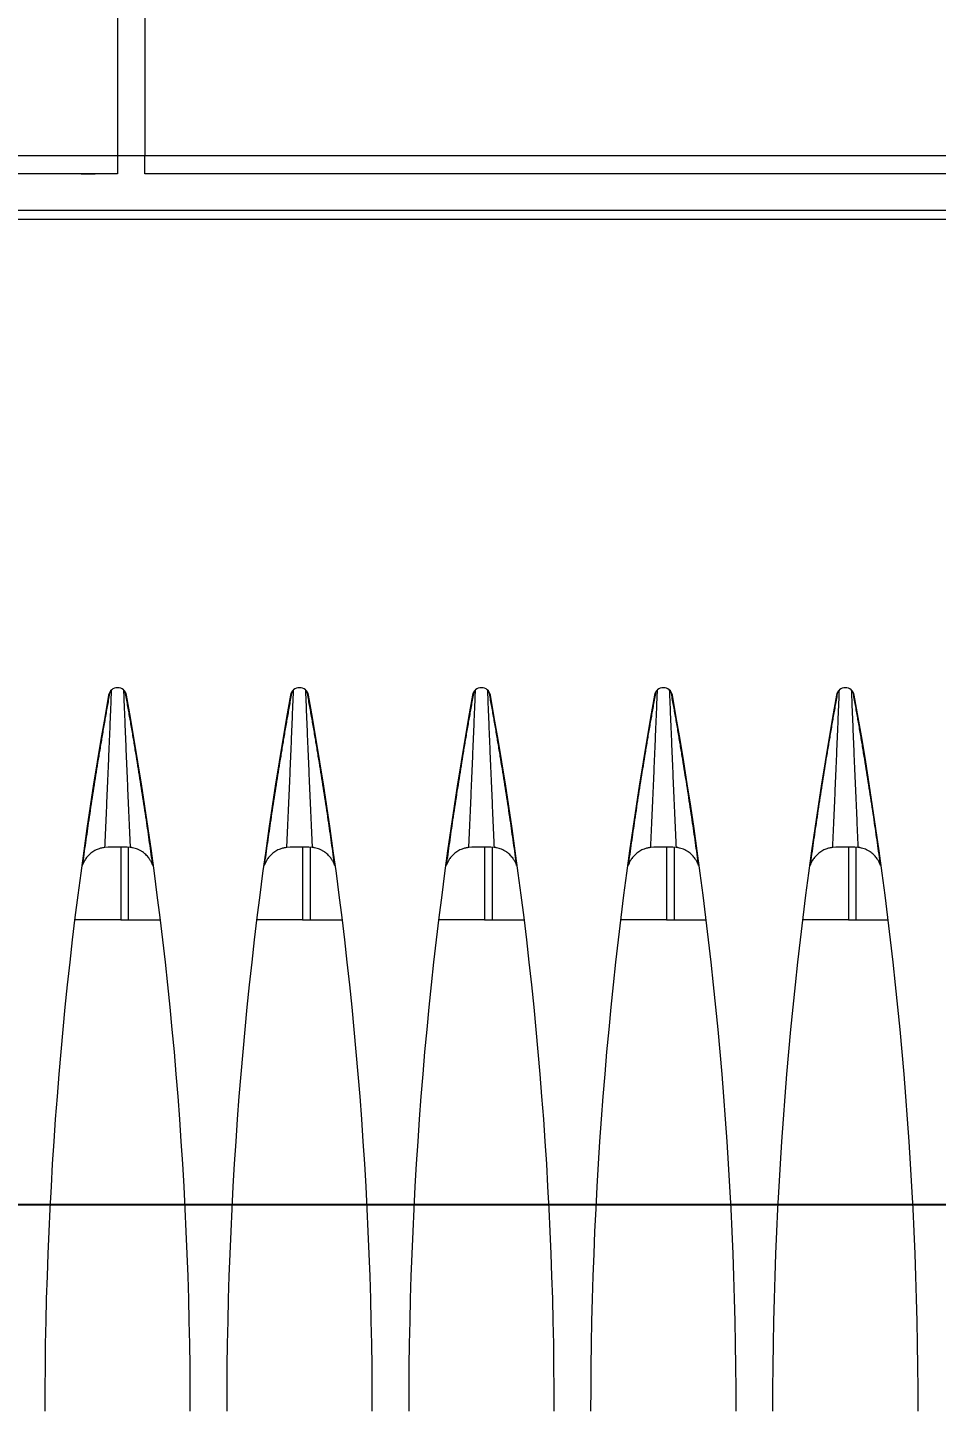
# Model space of a CAD drawing. Header units: metres. Extents: x -101133.8 to -101066.7, y -24899.3 to -24824.7.
# Drawn here: x -101102.5342 to -101102.4843, y -24845.373 to -24845.297 of the extents above; entities that cross this region are included whole.
import ezdxf

# ---------------------------------------------------------------- set-up
doc = ezdxf.new("R2010")
doc.units = ezdxf.units.M
doc.header["$LTSCALE"] = 0.2
doc.header["$PDSIZE"] = -5
doc.layers.add('CMT-COTATION DIVERS', color=1, linetype='Continuous')
doc.layers.add('CMT-CVC-MATERIEL', color=30, linetype='Continuous')
doc.styles.get("Standard").update_dxf_attribs({"font": 'arial.ttf'})
doc.dimstyles.get("Standard").update_dxf_attribs({"dimtxt": 0.18, "dimasz": 0.18, "dimexe": 0.18, "dimexo": 0.0625, "dimgap": 0.09, "dimtad": 0, "dimtih": 1, "dimtoh": 1, "dimdec": 4, "dimzin": 0, "dimdsep": 46, "dimtxsty": 'Standard', "dimcen": 0.09, "dimadec": 0, "dimazin": 0, "dimtfac": 1, "dimtdec": 4, "dimtofl": 0, "dimtmove": 0, "dimatfit": 3, "dimfxl": 1, "dimtolj": 1, "dimtzin": 0, "dimarcsym": 0})

# ---------------------------------------------------------------- blocks, each defined once
blk = doc.blocks.new('Cassette 600x600')
at = {"linetype": 'Continuous', "lineweight": 13}
for p, q in [((-20078.23, 72.805), (-20078.23, 443.205)), ((-20077.73, 443.205), (-20077.73, 72.805)), ((-20074.73, 413.005), (-20074.73, 443.205)), ((-20075.73, 413.005), (-20075.73, 422.206)), ((-20116.73, 412.832), (-20116.73, 415.361)), ((-20075.73, 415.005), (-20075.73, 414.226)), ((-20112.73, 413.527), (-20112.74, 413.7)), ((-20105.73, 413.702), (-20105.73, 413.736)), ((-20074.73, 413.005), (-20075.73, 413.005)), ((-19979.897, 413.005), (-20074.73, 413.005)), ((-20074.73, 411.505), (-20074.73, 413.005)), ((-20112.73, 412.832), (-20116.73, 412.832)), ((-20116.73, 412.832), (-20116.73, 412.421)), ((-20116.73, 412.421), (-20116.73, 410.649)), ((-20112.733, 412.421), (-20116.73, 412.421)), ((-20112.74, 412.31), (-20112.73, 412.483)), ((-20105.73, 412.274), (-20105.73, 412.308)), ((-20075.73, 411.505), (-20074.73, 411.505)), ((-20075.73, 104.505), (-20075.73, 411.505)), ((-20074.73, 104.505), (-20074.73, 411.505)), ((-19979.897, 411.505), (-20074.73, 411.505)), ((-20112.23, 411.246), (-20112.23, 411.28)), ((-20116.73, 402.832), (-20116.73, 405.361)), ((-20112.23, 404.73), (-20112.23, 404.764)), ((-20112.73, 403.527), (-20112.74, 403.7)), ((-20105.73, 403.702), (-20105.73, 403.736)), ((-20112.73, 402.832), (-20116.73, 402.832)), ((-20116.73, 402.832), (-20116.73, 402.421)), ((-20116.73, 402.421), (-20116.73, 400.649)), ((-20112.733, 402.421), (-20116.73, 402.421)), ((-20112.74, 402.31), (-20112.73, 402.483)), ((-20105.73, 402.274), (-20105.73, 402.308)), ((-20112.23, 401.246), (-20112.23, 401.28)), ((-20116.73, 392.832), (-20116.73, 395.361)), ((-20112.23, 394.73), (-20112.23, 394.764)), ((-20112.73, 393.527), (-20112.74, 393.7)), ((-20105.73, 393.702), (-20105.73, 393.736)), ((-20112.73, 392.832), (-20116.73, 392.832)), ((-20116.73, 392.832), (-20116.73, 392.421)), ((-20116.73, 392.421), (-20116.73, 390.649)), ((-20112.733, 392.421), (-20116.73, 392.421)), ((-20112.74, 392.31), (-20112.73, 392.483)), ((-20105.73, 392.274), (-20105.73, 392.308)), ((-20112.23, 391.246), (-20112.23, 391.28)), ((-20116.73, 382.832), (-20116.73, 385.361)), ((-20112.23, 384.73), (-20112.23, 384.764)), ((-20112.73, 383.527), (-20112.74, 383.7)), ((-20105.73, 383.702), (-20105.73, 383.736)), ((-20112.73, 382.832), (-20116.73, 382.832)), ((-20116.73, 382.832), (-20116.73, 382.421)), ((-20112.74, 382.31), (-20112.73, 382.483)), ((-20116.73, 382.421), (-20116.73, 380.649)), ((-20112.733, 382.421), (-20116.73, 382.421)), ((-20105.73, 382.274), (-20105.73, 382.308)), ((-20112.23, 381.246), (-20112.23, 381.28)), ((-20116.73, 372.832), (-20116.73, 375.361)), ((-20112.23, 374.73), (-20112.23, 374.764)), ((-20112.73, 373.527), (-20112.74, 373.7)), ((-20105.73, 373.702), (-20105.73, 373.736)), ((-20112.73, 372.832), (-20116.73, 372.832)), ((-20116.73, 372.832), (-20116.73, 372.421)), ((-20116.73, 372.421), (-20116.73, 370.649)), ((-20112.733, 372.421), (-20116.73, 372.421)), ((-20112.74, 372.31), (-20112.73, 372.483)), ((-20105.73, 372.274), (-20105.73, 372.308)), ((-20112.23, 371.246), (-20112.23, 371.28))]:
    blk.add_line(p, q, dxfattribs=at)
for centre, radius, start, end in [((-20143.73, 194.505), 222.5, 79.81251, 90), ((-20104.465, 413.005), 0.5, 280.18749, 79.81251), ((-20143.73, 631.505), 222.5, 270, 280.18749), ((-20143.73, 184.505), 222.5, 79.81251, 90), ((-20104.465, 403.005), 0.5, 280.18749, 79.81251), ((-20143.73, 621.505), 222.5, 270, 280.18749), ((-20143.73, 174.505), 222.5, 79.81251, 90), ((-20104.465, 393.005), 0.5, 280.18749, 79.81251), ((-20143.73, 611.505), 222.5, 270, 280.18749), ((-20143.73, 164.505), 222.5, 79.81251, 90), ((-20104.465, 383.005), 0.5, 280.18749, 79.81251), ((-20143.73, 601.505), 222.5, 270, 280.18749), ((-20143.73, 154.505), 222.5, 79.81251, 90), ((-20104.465, 373.005), 0.5, 280.18749, 79.81251), ((-20143.73, 591.505), 222.5, 270, 280.18749)]:
    blk.add_arc(centre, radius, start, end, dxfattribs=at)
for points, knots in [([(-20104.205, 413.432), (-20104.323, 413.453), (-20104.442, 413.475), (-20104.56, 413.496), (-20104.678, 413.517), (-20104.795, 413.538), (-20104.916, 413.559), (-20105.036, 413.581), (-20105.16, 413.602), (-20105.271, 413.622), (-20105.383, 413.642), (-20105.483, 413.66), (-20105.627, 413.685), (-20105.816, 413.718), (-20106.081, 413.764), (-20106.326, 413.806), (-20106.571, 413.848), (-20106.796, 413.886), (-20107.026, 413.924), (-20107.256, 413.963), (-20107.492, 414.002), (-20107.726, 414.04), (-20107.96, 414.079), (-20108.193, 414.117), (-20108.426, 414.154), (-20108.659, 414.192), (-20108.893, 414.229), (-20109.127, 414.266), (-20109.361, 414.303), (-20109.595, 414.34), (-20109.828, 414.376), (-20110.06, 414.412), (-20110.292, 414.447), (-20110.529, 414.483), (-20110.766, 414.519), (-20111.009, 414.555), (-20111.231, 414.588), (-20111.452, 414.621), (-20111.652, 414.65), (-20111.858, 414.679), (-20112.064, 414.709), (-20112.275, 414.739), (-20112.485, 414.769), (-20112.695, 414.799), (-20112.904, 414.828), (-20113.113, 414.857), (-20113.322, 414.887), (-20113.531, 414.916), (-20113.74, 414.945)], [0, 0, 0, 0, 1, 1, 1, 2, 2, 2, 3, 3, 3, 4, 4, 4, 5, 5, 5, 6, 6, 6, 7, 7, 7, 8, 8, 8, 9, 9, 9, 10, 10, 10, 11, 11, 11, 12, 12, 12, 13, 13, 13, 14, 14, 14, 15, 15, 15, 16, 16, 16, 16]), ([(-20112.74, 413.7), (-20112.746, 413.731), (-20112.752, 413.762), (-20112.758, 413.793), (-20112.764, 413.824), (-20112.77, 413.855), (-20112.778, 413.886), (-20112.785, 413.918), (-20112.793, 413.949), (-20112.802, 413.979), (-20112.81, 414.009), (-20112.819, 414.037), (-20112.832, 414.071), (-20112.845, 414.106), (-20112.862, 414.148), (-20112.882, 414.187), (-20112.901, 414.227), (-20112.921, 414.265), (-20112.944, 414.302), (-20112.966, 414.338), (-20112.991, 414.375), (-20113.019, 414.413), (-20113.047, 414.45), (-20113.079, 414.49), (-20113.106, 414.52), (-20113.132, 414.551), (-20113.154, 414.574), (-20113.178, 414.598), (-20113.202, 414.622), (-20113.23, 414.648), (-20113.257, 414.671), (-20113.285, 414.695), (-20113.313, 414.717), (-20113.344, 414.74), (-20113.376, 414.762), (-20113.411, 414.785), (-20113.439, 414.802), (-20113.467, 414.819), (-20113.487, 414.829), (-20113.511, 414.841), (-20113.534, 414.853), (-20113.56, 414.866), (-20113.585, 414.878), (-20113.611, 414.889), (-20113.637, 414.901), (-20113.662, 414.912), (-20113.688, 414.923), (-20113.714, 414.934), (-20113.74, 414.945)], [0, 0, 0, 0, 1, 1, 1, 2, 2, 2, 3, 3, 3, 4, 4, 4, 5, 5, 5, 6, 6, 6, 7, 7, 7, 8, 8, 8, 9, 9, 9, 10, 10, 10, 11, 11, 11, 12, 12, 12, 13, 13, 13, 14, 14, 14, 15, 15, 15, 16, 16, 16, 16]), ([(-20112.74, 413.7), (-20112.379, 413.684), (-20112.018, 413.668), (-20111.657, 413.651), (-20111.296, 413.635), (-20110.935, 413.619), (-20110.574, 413.603), (-20110.213, 413.587), (-20109.853, 413.571), (-20109.492, 413.556), (-20109.131, 413.54), (-20108.77, 413.524), (-20108.409, 413.509), (-20108.049, 413.494), (-20107.688, 413.479), (-20107.328, 413.464), (-20106.968, 413.449), (-20106.608, 413.434), (-20106.247, 413.419), (-20105.887, 413.404), (-20105.527, 413.39), (-20105.166, 413.375), (-20104.806, 413.36), (-20104.446, 413.346), (-20104.086, 413.331)], [0, 0, 0, 0, 1, 1, 1, 2, 2, 2, 3, 3, 3, 4, 4, 4, 5, 5, 5, 6, 6, 6, 7, 7, 7, 8, 8, 8, 8]), ([(-20112.73, 412.483), (-20112.73, 412.503), (-20112.73, 412.524), (-20112.73, 412.544), (-20112.73, 412.565), (-20112.73, 412.585), (-20112.73, 412.606), (-20112.73, 412.627), (-20112.73, 412.648), (-20112.73, 412.669), (-20112.73, 412.69), (-20112.73, 412.711), (-20112.73, 412.733), (-20112.73, 412.755), (-20112.73, 412.777), (-20112.73, 412.799), (-20112.73, 412.822), (-20112.73, 412.844), (-20112.73, 412.867), (-20112.73, 412.89), (-20112.73, 412.912), (-20112.73, 412.935), (-20112.73, 412.958), (-20112.73, 412.981), (-20112.73, 413.004), (-20112.73, 413.028), (-20112.73, 413.051), (-20112.73, 413.074), (-20112.73, 413.097), (-20112.73, 413.119), (-20112.73, 413.142), (-20112.73, 413.165), (-20112.73, 413.188), (-20112.73, 413.21), (-20112.73, 413.232), (-20112.73, 413.254), (-20112.73, 413.276), (-20112.73, 413.298), (-20112.73, 413.319), (-20112.73, 413.341), (-20112.73, 413.362), (-20112.73, 413.383), (-20112.73, 413.404), (-20112.73, 413.425), (-20112.73, 413.445), (-20112.73, 413.466), (-20112.73, 413.486), (-20112.73, 413.507), (-20112.73, 413.527)], [0, 0, 0, 0, 1, 1, 1, 2, 2, 2, 3, 3, 3, 4, 4, 4, 5, 5, 5, 6, 6, 6, 7, 7, 7, 8, 8, 8, 9, 9, 9, 10, 10, 10, 11, 11, 11, 12, 12, 12, 13, 13, 13, 14, 14, 14, 15, 15, 15, 16, 16, 16, 16]), ([(-20113.74, 411.065), (-20113.531, 411.094), (-20113.322, 411.124), (-20113.113, 411.153), (-20112.904, 411.182), (-20112.695, 411.212), (-20112.485, 411.241), (-20112.275, 411.271), (-20112.064, 411.301), (-20111.858, 411.331), (-20111.652, 411.361), (-20111.452, 411.39), (-20111.231, 411.422), (-20111.009, 411.455), (-20110.766, 411.491), (-20110.529, 411.527), (-20110.292, 411.563), (-20110.06, 411.598), (-20109.828, 411.634), (-20109.595, 411.67), (-20109.361, 411.707), (-20109.127, 411.744), (-20108.893, 411.781), (-20108.659, 411.818), (-20108.426, 411.856), (-20108.193, 411.894), (-20107.96, 411.931), (-20107.726, 411.97), (-20107.492, 412.008), (-20107.256, 412.048), (-20107.026, 412.086), (-20106.796, 412.125), (-20106.571, 412.163), (-20106.326, 412.204), (-20106.081, 412.246), (-20105.816, 412.292), (-20105.627, 412.325), (-20105.483, 412.351), (-20105.383, 412.368), (-20105.271, 412.388), (-20105.16, 412.408), (-20105.036, 412.43), (-20104.916, 412.451), (-20104.795, 412.473), (-20104.678, 412.493), (-20104.56, 412.515), (-20104.442, 412.536), (-20104.323, 412.557), (-20104.205, 412.578)], [0, 0, 0, 0, 1, 1, 1, 2, 2, 2, 3, 3, 3, 4, 4, 4, 5, 5, 5, 6, 6, 6, 7, 7, 7, 8, 8, 8, 9, 9, 9, 10, 10, 10, 11, 11, 11, 12, 12, 12, 13, 13, 13, 14, 14, 14, 15, 15, 15, 16, 16, 16, 16]), ([(-20113.74, 411.065), (-20113.732, 411.068), (-20113.724, 411.071), (-20113.717, 411.074), (-20113.709, 411.077), (-20113.701, 411.08), (-20113.693, 411.083), (-20113.685, 411.086), (-20113.677, 411.089), (-20113.669, 411.092), (-20113.662, 411.095), (-20113.655, 411.098), (-20113.646, 411.101), (-20113.623, 411.111), (-20113.589, 411.126), (-20113.558, 411.141), (-20113.528, 411.156), (-20113.502, 411.17), (-20113.475, 411.186), (-20113.448, 411.202), (-20113.421, 411.219), (-20113.397, 411.235), (-20113.372, 411.251), (-20113.351, 411.266), (-20113.322, 411.288), (-20113.294, 411.311), (-20113.258, 411.34), (-20113.226, 411.368), (-20113.194, 411.397), (-20113.167, 411.424), (-20113.139, 411.453), (-20113.112, 411.483), (-20113.085, 411.514), (-20113.061, 411.543), (-20113.038, 411.571), (-20113.018, 411.598), (-20112.992, 411.635), (-20112.967, 411.672), (-20112.937, 411.72), (-20112.911, 411.767), (-20112.886, 411.813), (-20112.865, 411.857), (-20112.846, 411.902), (-20112.827, 411.946), (-20112.811, 411.99), (-20112.796, 412.039), (-20112.781, 412.088), (-20112.768, 412.142), (-20112.761, 412.178), (-20112.759, 412.19), (-20112.757, 412.2), (-20112.755, 412.211), (-20112.753, 412.221), (-20112.751, 412.233), (-20112.75, 412.244), (-20112.748, 412.255), (-20112.746, 412.266), (-20112.745, 412.277), (-20112.743, 412.288), (-20112.741, 412.299), (-20112.74, 412.31)], [0, 0, 0, 0, 1, 1, 1, 2, 2, 2, 3, 3, 3, 4, 4, 4, 5, 5, 5, 6, 6, 6, 7, 7, 7, 8, 8, 8, 9, 9, 9, 10, 10, 10, 11, 11, 11, 12, 12, 12, 13, 13, 13, 14, 14, 14, 15, 15, 15, 16, 16, 16, 17, 17, 17, 18, 18, 18, 19, 19, 19, 20, 20, 20, 20]), ([(-20104.086, 412.679), (-20104.446, 412.664), (-20104.806, 412.65), (-20105.166, 412.635), (-20105.527, 412.621), (-20105.887, 412.606), (-20106.247, 412.591), (-20106.608, 412.576), (-20106.968, 412.562), (-20107.328, 412.547), (-20107.688, 412.532), (-20108.049, 412.517), (-20108.409, 412.501), (-20108.77, 412.486), (-20109.131, 412.47), (-20109.492, 412.455), (-20109.853, 412.439), (-20110.213, 412.423), (-20110.574, 412.407), (-20110.935, 412.391), (-20111.296, 412.375), (-20111.657, 412.359), (-20112.018, 412.343), (-20112.379, 412.327), (-20112.74, 412.31)], [0, 0, 0, 0, 1, 1, 1, 2, 2, 2, 3, 3, 3, 4, 4, 4, 5, 5, 5, 6, 6, 6, 7, 7, 7, 8, 8, 8, 8]), ([(-20104.205, 403.432), (-20104.323, 403.453), (-20104.442, 403.475), (-20104.56, 403.496), (-20104.678, 403.517), (-20104.795, 403.538), (-20104.916, 403.559), (-20105.036, 403.581), (-20105.16, 403.602), (-20105.271, 403.622), (-20105.383, 403.642), (-20105.483, 403.66), (-20105.627, 403.685), (-20105.816, 403.718), (-20106.081, 403.764), (-20106.326, 403.806), (-20106.571, 403.848), (-20106.796, 403.886), (-20107.026, 403.924), (-20107.256, 403.963), (-20107.492, 404.002), (-20107.726, 404.04), (-20107.96, 404.079), (-20108.193, 404.117), (-20108.426, 404.154), (-20108.659, 404.192), (-20108.893, 404.229), (-20109.127, 404.266), (-20109.361, 404.303), (-20109.595, 404.34), (-20109.828, 404.376), (-20110.06, 404.412), (-20110.292, 404.447), (-20110.529, 404.483), (-20110.766, 404.519), (-20111.009, 404.555), (-20111.231, 404.588), (-20111.452, 404.621), (-20111.652, 404.65), (-20111.858, 404.679), (-20112.064, 404.709), (-20112.275, 404.739), (-20112.485, 404.769), (-20112.695, 404.799), (-20112.904, 404.828), (-20113.113, 404.857), (-20113.322, 404.887), (-20113.531, 404.916), (-20113.74, 404.945)], [0, 0, 0, 0, 1, 1, 1, 2, 2, 2, 3, 3, 3, 4, 4, 4, 5, 5, 5, 6, 6, 6, 7, 7, 7, 8, 8, 8, 9, 9, 9, 10, 10, 10, 11, 11, 11, 12, 12, 12, 13, 13, 13, 14, 14, 14, 15, 15, 15, 16, 16, 16, 16]), ([(-20112.74, 403.7), (-20112.746, 403.731), (-20112.752, 403.762), (-20112.758, 403.793), (-20112.764, 403.824), (-20112.77, 403.855), (-20112.778, 403.886), (-20112.785, 403.918), (-20112.793, 403.949), (-20112.802, 403.979), (-20112.81, 404.009), (-20112.819, 404.037), (-20112.832, 404.071), (-20112.845, 404.106), (-20112.862, 404.148), (-20112.882, 404.187), (-20112.901, 404.227), (-20112.921, 404.265), (-20112.944, 404.302), (-20112.966, 404.338), (-20112.991, 404.375), (-20113.019, 404.413), (-20113.047, 404.45), (-20113.079, 404.49), (-20113.106, 404.52), (-20113.132, 404.551), (-20113.154, 404.574), (-20113.178, 404.598), (-20113.202, 404.622), (-20113.23, 404.648), (-20113.257, 404.671), (-20113.285, 404.695), (-20113.313, 404.717), (-20113.344, 404.74), (-20113.376, 404.762), (-20113.411, 404.785), (-20113.439, 404.802), (-20113.467, 404.819), (-20113.487, 404.829), (-20113.511, 404.841), (-20113.534, 404.853), (-20113.56, 404.866), (-20113.585, 404.878), (-20113.611, 404.889), (-20113.637, 404.901), (-20113.662, 404.912), (-20113.688, 404.923), (-20113.714, 404.934), (-20113.74, 404.945)], [0, 0, 0, 0, 1, 1, 1, 2, 2, 2, 3, 3, 3, 4, 4, 4, 5, 5, 5, 6, 6, 6, 7, 7, 7, 8, 8, 8, 9, 9, 9, 10, 10, 10, 11, 11, 11, 12, 12, 12, 13, 13, 13, 14, 14, 14, 15, 15, 15, 16, 16, 16, 16]), ([(-20112.74, 403.7), (-20112.379, 403.684), (-20112.018, 403.668), (-20111.657, 403.651), (-20111.296, 403.635), (-20110.935, 403.619), (-20110.574, 403.603), (-20110.213, 403.587), (-20109.853, 403.571), (-20109.492, 403.556), (-20109.131, 403.54), (-20108.77, 403.524), (-20108.409, 403.509), (-20108.049, 403.494), (-20107.688, 403.479), (-20107.328, 403.464), (-20106.968, 403.449), (-20106.608, 403.434), (-20106.247, 403.419), (-20105.887, 403.404), (-20105.527, 403.39), (-20105.166, 403.375), (-20104.806, 403.36), (-20104.446, 403.346), (-20104.086, 403.331)], [0, 0, 0, 0, 1, 1, 1, 2, 2, 2, 3, 3, 3, 4, 4, 4, 5, 5, 5, 6, 6, 6, 7, 7, 7, 8, 8, 8, 8]), ([(-20112.73, 402.483), (-20112.73, 402.503), (-20112.73, 402.524), (-20112.73, 402.544), (-20112.73, 402.565), (-20112.73, 402.585), (-20112.73, 402.606), (-20112.73, 402.627), (-20112.73, 402.648), (-20112.73, 402.669), (-20112.73, 402.69), (-20112.73, 402.711), (-20112.73, 402.733), (-20112.73, 402.755), (-20112.73, 402.777), (-20112.73, 402.799), (-20112.73, 402.822), (-20112.73, 402.844), (-20112.73, 402.867), (-20112.73, 402.89), (-20112.73, 402.912), (-20112.73, 402.935), (-20112.73, 402.958), (-20112.73, 402.981), (-20112.73, 403.004), (-20112.73, 403.028), (-20112.73, 403.051), (-20112.73, 403.074), (-20112.73, 403.097), (-20112.73, 403.119), (-20112.73, 403.142), (-20112.73, 403.165), (-20112.73, 403.188), (-20112.73, 403.21), (-20112.73, 403.232), (-20112.73, 403.254), (-20112.73, 403.276), (-20112.73, 403.298), (-20112.73, 403.319), (-20112.73, 403.341), (-20112.73, 403.362), (-20112.73, 403.383), (-20112.73, 403.404), (-20112.73, 403.425), (-20112.73, 403.445), (-20112.73, 403.466), (-20112.73, 403.486), (-20112.73, 403.507), (-20112.73, 403.527)], [0, 0, 0, 0, 1, 1, 1, 2, 2, 2, 3, 3, 3, 4, 4, 4, 5, 5, 5, 6, 6, 6, 7, 7, 7, 8, 8, 8, 9, 9, 9, 10, 10, 10, 11, 11, 11, 12, 12, 12, 13, 13, 13, 14, 14, 14, 15, 15, 15, 16, 16, 16, 16]), ([(-20113.74, 401.065), (-20113.531, 401.094), (-20113.322, 401.124), (-20113.113, 401.153), (-20112.904, 401.182), (-20112.695, 401.212), (-20112.485, 401.241), (-20112.275, 401.271), (-20112.064, 401.301), (-20111.858, 401.331), (-20111.652, 401.361), (-20111.452, 401.39), (-20111.231, 401.422), (-20111.009, 401.455), (-20110.766, 401.491), (-20110.529, 401.527), (-20110.292, 401.563), (-20110.06, 401.598), (-20109.828, 401.634), (-20109.595, 401.67), (-20109.361, 401.707), (-20109.127, 401.744), (-20108.893, 401.781), (-20108.659, 401.818), (-20108.426, 401.856), (-20108.193, 401.894), (-20107.96, 401.931), (-20107.726, 401.97), (-20107.492, 402.008), (-20107.256, 402.048), (-20107.026, 402.086), (-20106.796, 402.125), (-20106.571, 402.163), (-20106.326, 402.204), (-20106.081, 402.246), (-20105.816, 402.292), (-20105.627, 402.325), (-20105.483, 402.351), (-20105.383, 402.368), (-20105.271, 402.388), (-20105.16, 402.408), (-20105.036, 402.43), (-20104.916, 402.451), (-20104.795, 402.473), (-20104.678, 402.493), (-20104.56, 402.515), (-20104.442, 402.536), (-20104.323, 402.557), (-20104.205, 402.578)], [0, 0, 0, 0, 1, 1, 1, 2, 2, 2, 3, 3, 3, 4, 4, 4, 5, 5, 5, 6, 6, 6, 7, 7, 7, 8, 8, 8, 9, 9, 9, 10, 10, 10, 11, 11, 11, 12, 12, 12, 13, 13, 13, 14, 14, 14, 15, 15, 15, 16, 16, 16, 16]), ([(-20113.74, 401.065), (-20113.732, 401.068), (-20113.724, 401.071), (-20113.717, 401.074), (-20113.709, 401.077), (-20113.701, 401.08), (-20113.693, 401.083), (-20113.685, 401.086), (-20113.677, 401.089), (-20113.669, 401.092), (-20113.662, 401.095), (-20113.655, 401.097), (-20113.646, 401.101), (-20113.623, 401.111), (-20113.589, 401.126), (-20113.558, 401.141), (-20113.528, 401.156), (-20113.502, 401.17), (-20113.475, 401.186), (-20113.448, 401.202), (-20113.421, 401.219), (-20113.397, 401.235), (-20113.372, 401.251), (-20113.351, 401.266), (-20113.322, 401.288), (-20113.294, 401.311), (-20113.258, 401.34), (-20113.226, 401.368), (-20113.194, 401.397), (-20113.167, 401.424), (-20113.139, 401.453), (-20113.112, 401.483), (-20113.085, 401.514), (-20113.061, 401.543), (-20113.038, 401.571), (-20113.018, 401.598), (-20112.992, 401.635), (-20112.967, 401.672), (-20112.937, 401.72), (-20112.911, 401.767), (-20112.886, 401.813), (-20112.865, 401.857), (-20112.846, 401.902), (-20112.827, 401.946), (-20112.811, 401.99), (-20112.796, 402.039), (-20112.781, 402.088), (-20112.768, 402.142), (-20112.761, 402.178), (-20112.759, 402.19), (-20112.757, 402.2), (-20112.755, 402.211), (-20112.753, 402.221), (-20112.751, 402.233), (-20112.75, 402.244), (-20112.748, 402.255), (-20112.746, 402.266), (-20112.745, 402.277), (-20112.743, 402.288), (-20112.741, 402.299), (-20112.74, 402.31)], [0, 0, 0, 0, 1, 1, 1, 2, 2, 2, 3, 3, 3, 4, 4, 4, 5, 5, 5, 6, 6, 6, 7, 7, 7, 8, 8, 8, 9, 9, 9, 10, 10, 10, 11, 11, 11, 12, 12, 12, 13, 13, 13, 14, 14, 14, 15, 15, 15, 16, 16, 16, 17, 17, 17, 18, 18, 18, 19, 19, 19, 20, 20, 20, 20]), ([(-20104.086, 402.679), (-20104.446, 402.664), (-20104.806, 402.65), (-20105.166, 402.635), (-20105.527, 402.621), (-20105.887, 402.606), (-20106.247, 402.591), (-20106.608, 402.576), (-20106.968, 402.562), (-20107.328, 402.547), (-20107.688, 402.532), (-20108.049, 402.517), (-20108.409, 402.501), (-20108.77, 402.486), (-20109.131, 402.47), (-20109.492, 402.454), (-20109.853, 402.439), (-20110.213, 402.423), (-20110.574, 402.407), (-20110.935, 402.391), (-20111.296, 402.375), (-20111.657, 402.359), (-20112.018, 402.343), (-20112.379, 402.327), (-20112.74, 402.31)], [0, 0, 0, 0, 1, 1, 1, 2, 2, 2, 3, 3, 3, 4, 4, 4, 5, 5, 5, 6, 6, 6, 7, 7, 7, 8, 8, 8, 8]), ([(-20104.205, 393.432), (-20104.323, 393.453), (-20104.442, 393.475), (-20104.56, 393.496), (-20104.678, 393.517), (-20104.795, 393.538), (-20104.916, 393.559), (-20105.036, 393.581), (-20105.16, 393.602), (-20105.271, 393.622), (-20105.383, 393.642), (-20105.483, 393.66), (-20105.627, 393.685), (-20105.816, 393.718), (-20106.081, 393.764), (-20106.326, 393.806), (-20106.571, 393.848), (-20106.796, 393.886), (-20107.026, 393.924), (-20107.256, 393.963), (-20107.492, 394.002), (-20107.726, 394.04), (-20107.96, 394.079), (-20108.193, 394.117), (-20108.426, 394.154), (-20108.659, 394.192), (-20108.893, 394.229), (-20109.127, 394.266), (-20109.361, 394.303), (-20109.595, 394.34), (-20109.828, 394.376), (-20110.06, 394.412), (-20110.292, 394.447), (-20110.529, 394.483), (-20110.766, 394.519), (-20111.009, 394.555), (-20111.231, 394.588), (-20111.452, 394.621), (-20111.652, 394.65), (-20111.858, 394.679), (-20112.064, 394.709), (-20112.275, 394.739), (-20112.485, 394.769), (-20112.695, 394.799), (-20112.904, 394.828), (-20113.113, 394.857), (-20113.322, 394.887), (-20113.531, 394.916), (-20113.74, 394.945)], [0, 0, 0, 0, 1, 1, 1, 2, 2, 2, 3, 3, 3, 4, 4, 4, 5, 5, 5, 6, 6, 6, 7, 7, 7, 8, 8, 8, 9, 9, 9, 10, 10, 10, 11, 11, 11, 12, 12, 12, 13, 13, 13, 14, 14, 14, 15, 15, 15, 16, 16, 16, 16]), ([(-20112.74, 393.7), (-20112.746, 393.731), (-20112.752, 393.762), (-20112.758, 393.793), (-20112.764, 393.824), (-20112.77, 393.855), (-20112.778, 393.886), (-20112.785, 393.918), (-20112.793, 393.949), (-20112.802, 393.979), (-20112.81, 394.009), (-20112.819, 394.037), (-20112.832, 394.071), (-20112.845, 394.106), (-20112.862, 394.148), (-20112.882, 394.187), (-20112.901, 394.227), (-20112.921, 394.265), (-20112.944, 394.302), (-20112.966, 394.338), (-20112.991, 394.375), (-20113.019, 394.413), (-20113.047, 394.45), (-20113.079, 394.49), (-20113.106, 394.52), (-20113.132, 394.551), (-20113.154, 394.574), (-20113.178, 394.598), (-20113.202, 394.622), (-20113.23, 394.648), (-20113.257, 394.671), (-20113.285, 394.695), (-20113.313, 394.717), (-20113.344, 394.74), (-20113.376, 394.762), (-20113.411, 394.785), (-20113.439, 394.802), (-20113.467, 394.819), (-20113.487, 394.829), (-20113.511, 394.841), (-20113.534, 394.853), (-20113.56, 394.866), (-20113.585, 394.878), (-20113.611, 394.889), (-20113.637, 394.901), (-20113.662, 394.912), (-20113.688, 394.923), (-20113.714, 394.934), (-20113.74, 394.945)], [0, 0, 0, 0, 1, 1, 1, 2, 2, 2, 3, 3, 3, 4, 4, 4, 5, 5, 5, 6, 6, 6, 7, 7, 7, 8, 8, 8, 9, 9, 9, 10, 10, 10, 11, 11, 11, 12, 12, 12, 13, 13, 13, 14, 14, 14, 15, 15, 15, 16, 16, 16, 16]), ([(-20112.74, 393.7), (-20112.379, 393.684), (-20112.018, 393.668), (-20111.657, 393.651), (-20111.296, 393.635), (-20110.935, 393.619), (-20110.574, 393.603), (-20110.213, 393.587), (-20109.853, 393.571), (-20109.492, 393.556), (-20109.131, 393.54), (-20108.77, 393.524), (-20108.409, 393.509), (-20108.049, 393.494), (-20107.688, 393.479), (-20107.328, 393.464), (-20106.968, 393.449), (-20106.608, 393.434), (-20106.247, 393.419), (-20105.887, 393.404), (-20105.527, 393.39), (-20105.166, 393.375), (-20104.806, 393.36), (-20104.446, 393.346), (-20104.086, 393.331)], [0, 0, 0, 0, 1, 1, 1, 2, 2, 2, 3, 3, 3, 4, 4, 4, 5, 5, 5, 6, 6, 6, 7, 7, 7, 8, 8, 8, 8]), ([(-20112.73, 392.483), (-20112.73, 392.503), (-20112.73, 392.524), (-20112.73, 392.544), (-20112.73, 392.565), (-20112.73, 392.585), (-20112.73, 392.606), (-20112.73, 392.627), (-20112.73, 392.648), (-20112.73, 392.669), (-20112.73, 392.69), (-20112.73, 392.711), (-20112.73, 392.733), (-20112.73, 392.755), (-20112.73, 392.777), (-20112.73, 392.799), (-20112.73, 392.822), (-20112.73, 392.844), (-20112.73, 392.867), (-20112.73, 392.89), (-20112.73, 392.912), (-20112.73, 392.935), (-20112.73, 392.958), (-20112.73, 392.981), (-20112.73, 393.004), (-20112.73, 393.028), (-20112.73, 393.051), (-20112.73, 393.074), (-20112.73, 393.097), (-20112.73, 393.12), (-20112.73, 393.142), (-20112.73, 393.165), (-20112.73, 393.188), (-20112.73, 393.21), (-20112.73, 393.232), (-20112.73, 393.254), (-20112.73, 393.276), (-20112.73, 393.298), (-20112.73, 393.319), (-20112.73, 393.341), (-20112.73, 393.362), (-20112.73, 393.383), (-20112.73, 393.404), (-20112.73, 393.425), (-20112.73, 393.445), (-20112.73, 393.466), (-20112.73, 393.486), (-20112.73, 393.507), (-20112.73, 393.527)], [0, 0, 0, 0, 1, 1, 1, 2, 2, 2, 3, 3, 3, 4, 4, 4, 5, 5, 5, 6, 6, 6, 7, 7, 7, 8, 8, 8, 9, 9, 9, 10, 10, 10, 11, 11, 11, 12, 12, 12, 13, 13, 13, 14, 14, 14, 15, 15, 15, 16, 16, 16, 16]), ([(-20113.74, 391.065), (-20113.531, 391.094), (-20113.322, 391.124), (-20113.113, 391.153), (-20112.904, 391.182), (-20112.695, 391.212), (-20112.485, 391.241), (-20112.275, 391.271), (-20112.064, 391.301), (-20111.858, 391.331), (-20111.652, 391.361), (-20111.452, 391.39), (-20111.231, 391.422), (-20111.009, 391.455), (-20110.766, 391.491), (-20110.529, 391.527), (-20110.292, 391.563), (-20110.06, 391.598), (-20109.828, 391.634), (-20109.595, 391.67), (-20109.361, 391.707), (-20109.127, 391.744), (-20108.893, 391.781), (-20108.659, 391.818), (-20108.426, 391.856), (-20108.193, 391.894), (-20107.96, 391.931), (-20107.726, 391.97), (-20107.492, 392.008), (-20107.256, 392.048), (-20107.026, 392.086), (-20106.796, 392.125), (-20106.571, 392.163), (-20106.326, 392.204), (-20106.081, 392.246), (-20105.816, 392.292), (-20105.627, 392.325), (-20105.483, 392.351), (-20105.383, 392.368), (-20105.271, 392.388), (-20105.16, 392.408), (-20105.036, 392.43), (-20104.916, 392.451), (-20104.795, 392.473), (-20104.678, 392.493), (-20104.56, 392.515), (-20104.442, 392.536), (-20104.323, 392.557), (-20104.205, 392.578)], [0, 0, 0, 0, 1, 1, 1, 2, 2, 2, 3, 3, 3, 4, 4, 4, 5, 5, 5, 6, 6, 6, 7, 7, 7, 8, 8, 8, 9, 9, 9, 10, 10, 10, 11, 11, 11, 12, 12, 12, 13, 13, 13, 14, 14, 14, 15, 15, 15, 16, 16, 16, 16]), ([(-20104.086, 392.679), (-20104.446, 392.664), (-20104.806, 392.65), (-20105.166, 392.635), (-20105.527, 392.621), (-20105.887, 392.606), (-20106.247, 392.591), (-20106.608, 392.576), (-20106.968, 392.562), (-20107.328, 392.547), (-20107.688, 392.532), (-20108.049, 392.517), (-20108.409, 392.501), (-20108.77, 392.486), (-20109.131, 392.47), (-20109.492, 392.455), (-20109.853, 392.439), (-20110.213, 392.423), (-20110.574, 392.407), (-20110.935, 392.391), (-20111.296, 392.375), (-20111.657, 392.359), (-20112.018, 392.343), (-20112.379, 392.327), (-20112.74, 392.31)], [0, 0, 0, 0, 1, 1, 1, 2, 2, 2, 3, 3, 3, 4, 4, 4, 5, 5, 5, 6, 6, 6, 7, 7, 7, 8, 8, 8, 8]), ([(-20113.74, 391.065), (-20113.732, 391.068), (-20113.724, 391.071), (-20113.717, 391.074), (-20113.709, 391.077), (-20113.701, 391.08), (-20113.693, 391.083), (-20113.685, 391.086), (-20113.677, 391.089), (-20113.669, 391.092), (-20113.662, 391.095), (-20113.655, 391.098), (-20113.646, 391.101), (-20113.623, 391.111), (-20113.589, 391.126), (-20113.558, 391.141), (-20113.528, 391.156), (-20113.502, 391.17), (-20113.475, 391.186), (-20113.448, 391.202), (-20113.421, 391.219), (-20113.397, 391.235), (-20113.372, 391.251), (-20113.351, 391.266), (-20113.322, 391.288), (-20113.294, 391.311), (-20113.258, 391.34), (-20113.226, 391.368), (-20113.194, 391.397), (-20113.167, 391.424), (-20113.139, 391.453), (-20113.112, 391.483), (-20113.085, 391.514), (-20113.061, 391.543), (-20113.038, 391.571), (-20113.018, 391.598), (-20112.992, 391.635), (-20112.967, 391.672), (-20112.937, 391.72), (-20112.911, 391.767), (-20112.886, 391.813), (-20112.865, 391.857), (-20112.846, 391.902), (-20112.827, 391.946), (-20112.811, 391.99), (-20112.796, 392.039), (-20112.781, 392.088), (-20112.768, 392.142), (-20112.761, 392.178), (-20112.759, 392.19), (-20112.757, 392.2), (-20112.755, 392.211), (-20112.753, 392.221), (-20112.751, 392.233), (-20112.75, 392.244), (-20112.748, 392.255), (-20112.746, 392.266), (-20112.745, 392.277), (-20112.743, 392.288), (-20112.741, 392.299), (-20112.74, 392.31)], [0, 0, 0, 0, 1, 1, 1, 2, 2, 2, 3, 3, 3, 4, 4, 4, 5, 5, 5, 6, 6, 6, 7, 7, 7, 8, 8, 8, 9, 9, 9, 10, 10, 10, 11, 11, 11, 12, 12, 12, 13, 13, 13, 14, 14, 14, 15, 15, 15, 16, 16, 16, 17, 17, 17, 18, 18, 18, 19, 19, 19, 20, 20, 20, 20]), ([(-20104.205, 383.432), (-20104.323, 383.453), (-20104.442, 383.475), (-20104.56, 383.496), (-20104.678, 383.517), (-20104.795, 383.538), (-20104.916, 383.559), (-20105.036, 383.581), (-20105.16, 383.603), (-20105.271, 383.622), (-20105.383, 383.642), (-20105.483, 383.66), (-20105.627, 383.685), (-20105.816, 383.718), (-20106.081, 383.764), (-20106.326, 383.806), (-20106.571, 383.848), (-20106.796, 383.886), (-20107.026, 383.924), (-20107.256, 383.963), (-20107.492, 384.002), (-20107.726, 384.04), (-20107.96, 384.079), (-20108.193, 384.117), (-20108.426, 384.154), (-20108.659, 384.192), (-20108.893, 384.229), (-20109.127, 384.266), (-20109.361, 384.303), (-20109.595, 384.34), (-20109.828, 384.376), (-20110.06, 384.412), (-20110.292, 384.447), (-20110.529, 384.483), (-20110.766, 384.519), (-20111.009, 384.555), (-20111.231, 384.588), (-20111.452, 384.621), (-20111.652, 384.65), (-20111.858, 384.679), (-20112.064, 384.709), (-20112.275, 384.739), (-20112.485, 384.769), (-20112.695, 384.799), (-20112.904, 384.828), (-20113.113, 384.857), (-20113.322, 384.887), (-20113.531, 384.916), (-20113.74, 384.945)], [0, 0, 0, 0, 1, 1, 1, 2, 2, 2, 3, 3, 3, 4, 4, 4, 5, 5, 5, 6, 6, 6, 7, 7, 7, 8, 8, 8, 9, 9, 9, 10, 10, 10, 11, 11, 11, 12, 12, 12, 13, 13, 13, 14, 14, 14, 15, 15, 15, 16, 16, 16, 16]), ([(-20112.74, 383.7), (-20112.746, 383.731), (-20112.752, 383.762), (-20112.758, 383.793), (-20112.764, 383.824), (-20112.77, 383.855), (-20112.778, 383.886), (-20112.785, 383.918), (-20112.793, 383.949), (-20112.802, 383.979), (-20112.81, 384.009), (-20112.819, 384.037), (-20112.832, 384.071), (-20112.845, 384.106), (-20112.862, 384.148), (-20112.882, 384.187), (-20112.901, 384.227), (-20112.921, 384.265), (-20112.944, 384.301), (-20112.966, 384.338), (-20112.991, 384.375), (-20113.019, 384.413), (-20113.047, 384.45), (-20113.079, 384.49), (-20113.106, 384.52), (-20113.132, 384.551), (-20113.154, 384.574), (-20113.178, 384.598), (-20113.202, 384.622), (-20113.23, 384.648), (-20113.257, 384.671), (-20113.285, 384.695), (-20113.313, 384.717), (-20113.344, 384.74), (-20113.376, 384.762), (-20113.411, 384.785), (-20113.439, 384.802), (-20113.467, 384.819), (-20113.487, 384.829), (-20113.511, 384.841), (-20113.534, 384.853), (-20113.56, 384.866), (-20113.585, 384.878), (-20113.611, 384.889), (-20113.637, 384.901), (-20113.662, 384.912), (-20113.688, 384.923), (-20113.714, 384.934), (-20113.74, 384.945)], [0, 0, 0, 0, 1, 1, 1, 2, 2, 2, 3, 3, 3, 4, 4, 4, 5, 5, 5, 6, 6, 6, 7, 7, 7, 8, 8, 8, 9, 9, 9, 10, 10, 10, 11, 11, 11, 12, 12, 12, 13, 13, 13, 14, 14, 14, 15, 15, 15, 16, 16, 16, 16]), ([(-20112.74, 383.7), (-20112.379, 383.684), (-20112.018, 383.668), (-20111.657, 383.651), (-20111.296, 383.635), (-20110.935, 383.619), (-20110.574, 383.603), (-20110.213, 383.587), (-20109.853, 383.571), (-20109.492, 383.556), (-20109.131, 383.54), (-20108.77, 383.524), (-20108.409, 383.509), (-20108.049, 383.494), (-20107.688, 383.479), (-20107.328, 383.464), (-20106.968, 383.449), (-20106.608, 383.434), (-20106.247, 383.419), (-20105.887, 383.404), (-20105.527, 383.39), (-20105.166, 383.375), (-20104.806, 383.36), (-20104.446, 383.346), (-20104.086, 383.331)], [0, 0, 0, 0, 1, 1, 1, 2, 2, 2, 3, 3, 3, 4, 4, 4, 5, 5, 5, 6, 6, 6, 7, 7, 7, 8, 8, 8, 8]), ([(-20112.73, 382.483), (-20112.73, 382.503), (-20112.73, 382.524), (-20112.73, 382.544), (-20112.73, 382.565), (-20112.73, 382.585), (-20112.73, 382.606), (-20112.73, 382.627), (-20112.73, 382.648), (-20112.73, 382.669), (-20112.73, 382.69), (-20112.73, 382.711), (-20112.73, 382.733), (-20112.73, 382.755), (-20112.73, 382.777), (-20112.73, 382.799), (-20112.73, 382.822), (-20112.73, 382.844), (-20112.73, 382.867), (-20112.73, 382.89), (-20112.73, 382.912), (-20112.73, 382.935), (-20112.73, 382.958), (-20112.73, 382.981), (-20112.73, 383.004), (-20112.73, 383.028), (-20112.73, 383.051), (-20112.73, 383.074), (-20112.73, 383.097), (-20112.73, 383.119), (-20112.73, 383.142), (-20112.73, 383.165), (-20112.73, 383.188), (-20112.73, 383.21), (-20112.73, 383.232), (-20112.73, 383.254), (-20112.73, 383.276), (-20112.73, 383.298), (-20112.73, 383.319), (-20112.73, 383.341), (-20112.73, 383.362), (-20112.73, 383.383), (-20112.73, 383.404), (-20112.73, 383.425), (-20112.73, 383.445), (-20112.73, 383.466), (-20112.73, 383.486), (-20112.73, 383.507), (-20112.73, 383.527)], [0, 0, 0, 0, 1, 1, 1, 2, 2, 2, 3, 3, 3, 4, 4, 4, 5, 5, 5, 6, 6, 6, 7, 7, 7, 8, 8, 8, 9, 9, 9, 10, 10, 10, 11, 11, 11, 12, 12, 12, 13, 13, 13, 14, 14, 14, 15, 15, 15, 16, 16, 16, 16]), ([(-20113.74, 381.065), (-20113.531, 381.094), (-20113.322, 381.124), (-20113.113, 381.153), (-20112.904, 381.182), (-20112.695, 381.212), (-20112.485, 381.241), (-20112.275, 381.271), (-20112.064, 381.301), (-20111.858, 381.331), (-20111.652, 381.361), (-20111.452, 381.39), (-20111.231, 381.422), (-20111.009, 381.455), (-20110.766, 381.491), (-20110.529, 381.527), (-20110.292, 381.563), (-20110.06, 381.598), (-20109.828, 381.634), (-20109.595, 381.67), (-20109.361, 381.707), (-20109.127, 381.744), (-20108.893, 381.781), (-20108.659, 381.818), (-20108.426, 381.856), (-20108.193, 381.894), (-20107.96, 381.931), (-20107.726, 381.97), (-20107.492, 382.008), (-20107.256, 382.048), (-20107.026, 382.086), (-20106.796, 382.125), (-20106.571, 382.163), (-20106.326, 382.204), (-20106.081, 382.246), (-20105.816, 382.292), (-20105.627, 382.325), (-20105.483, 382.351), (-20105.383, 382.368), (-20105.271, 382.388), (-20105.16, 382.408), (-20105.036, 382.43), (-20104.916, 382.451), (-20104.795, 382.473), (-20104.678, 382.493), (-20104.56, 382.515), (-20104.442, 382.536), (-20104.323, 382.557), (-20104.205, 382.578)], [0, 0, 0, 0, 1, 1, 1, 2, 2, 2, 3, 3, 3, 4, 4, 4, 5, 5, 5, 6, 6, 6, 7, 7, 7, 8, 8, 8, 9, 9, 9, 10, 10, 10, 11, 11, 11, 12, 12, 12, 13, 13, 13, 14, 14, 14, 15, 15, 15, 16, 16, 16, 16]), ([(-20104.086, 382.679), (-20104.446, 382.664), (-20104.806, 382.65), (-20105.166, 382.635), (-20105.527, 382.621), (-20105.887, 382.606), (-20106.247, 382.591), (-20106.608, 382.576), (-20106.968, 382.562), (-20107.328, 382.547), (-20107.688, 382.532), (-20108.049, 382.517), (-20108.409, 382.501), (-20108.77, 382.486), (-20109.131, 382.47), (-20109.492, 382.454), (-20109.853, 382.439), (-20110.213, 382.423), (-20110.574, 382.407), (-20110.935, 382.391), (-20111.296, 382.375), (-20111.657, 382.359), (-20112.018, 382.343), (-20112.379, 382.327), (-20112.74, 382.31)], [0, 0, 0, 0, 1, 1, 1, 2, 2, 2, 3, 3, 3, 4, 4, 4, 5, 5, 5, 6, 6, 6, 7, 7, 7, 8, 8, 8, 8]), ([(-20113.74, 381.065), (-20113.732, 381.068), (-20113.724, 381.071), (-20113.717, 381.074), (-20113.709, 381.077), (-20113.701, 381.08), (-20113.693, 381.083), (-20113.685, 381.086), (-20113.677, 381.089), (-20113.669, 381.092), (-20113.662, 381.095), (-20113.655, 381.098), (-20113.646, 381.101), (-20113.623, 381.111), (-20113.589, 381.126), (-20113.558, 381.141), (-20113.528, 381.156), (-20113.502, 381.17), (-20113.475, 381.186), (-20113.448, 381.202), (-20113.421, 381.219), (-20113.397, 381.235), (-20113.372, 381.251), (-20113.351, 381.266), (-20113.322, 381.288), (-20113.294, 381.311), (-20113.258, 381.34), (-20113.226, 381.368), (-20113.194, 381.397), (-20113.167, 381.424), (-20113.139, 381.453), (-20113.112, 381.483), (-20113.085, 381.514), (-20113.061, 381.543), (-20113.038, 381.571), (-20113.018, 381.598), (-20112.992, 381.635), (-20112.967, 381.672), (-20112.937, 381.72), (-20112.911, 381.767), (-20112.886, 381.813), (-20112.865, 381.857), (-20112.846, 381.902), (-20112.827, 381.946), (-20112.811, 381.99), (-20112.796, 382.039), (-20112.781, 382.088), (-20112.768, 382.142), (-20112.761, 382.178), (-20112.759, 382.19), (-20112.757, 382.2), (-20112.755, 382.211), (-20112.753, 382.221), (-20112.751, 382.233), (-20112.75, 382.244), (-20112.748, 382.255), (-20112.746, 382.266), (-20112.745, 382.277), (-20112.743, 382.288), (-20112.741, 382.299), (-20112.74, 382.31)], [0, 0, 0, 0, 1, 1, 1, 2, 2, 2, 3, 3, 3, 4, 4, 4, 5, 5, 5, 6, 6, 6, 7, 7, 7, 8, 8, 8, 9, 9, 9, 10, 10, 10, 11, 11, 11, 12, 12, 12, 13, 13, 13, 14, 14, 14, 15, 15, 15, 16, 16, 16, 17, 17, 17, 18, 18, 18, 19, 19, 19, 20, 20, 20, 20]), ([(-20104.205, 373.432), (-20104.323, 373.453), (-20104.442, 373.475), (-20104.56, 373.496), (-20104.678, 373.517), (-20104.795, 373.538), (-20104.916, 373.559), (-20105.036, 373.581), (-20105.16, 373.602), (-20105.271, 373.622), (-20105.383, 373.642), (-20105.483, 373.66), (-20105.627, 373.685), (-20105.816, 373.718), (-20106.081, 373.764), (-20106.326, 373.806), (-20106.571, 373.848), (-20106.796, 373.886), (-20107.026, 373.924), (-20107.256, 373.963), (-20107.492, 374.002), (-20107.726, 374.04), (-20107.96, 374.079), (-20108.193, 374.117), (-20108.426, 374.154), (-20108.659, 374.192), (-20108.893, 374.229), (-20109.127, 374.266), (-20109.361, 374.303), (-20109.595, 374.34), (-20109.828, 374.376), (-20110.06, 374.412), (-20110.292, 374.447), (-20110.529, 374.483), (-20110.766, 374.519), (-20111.009, 374.555), (-20111.231, 374.588), (-20111.452, 374.621), (-20111.652, 374.65), (-20111.858, 374.679), (-20112.064, 374.709), (-20112.275, 374.739), (-20112.485, 374.769), (-20112.695, 374.799), (-20112.904, 374.828), (-20113.113, 374.857), (-20113.322, 374.887), (-20113.531, 374.916), (-20113.74, 374.945)], [0, 0, 0, 0, 1, 1, 1, 2, 2, 2, 3, 3, 3, 4, 4, 4, 5, 5, 5, 6, 6, 6, 7, 7, 7, 8, 8, 8, 9, 9, 9, 10, 10, 10, 11, 11, 11, 12, 12, 12, 13, 13, 13, 14, 14, 14, 15, 15, 15, 16, 16, 16, 16]), ([(-20112.74, 373.7), (-20112.746, 373.731), (-20112.752, 373.762), (-20112.758, 373.793), (-20112.764, 373.824), (-20112.77, 373.855), (-20112.778, 373.886), (-20112.785, 373.918), (-20112.793, 373.949), (-20112.802, 373.979), (-20112.81, 374.009), (-20112.819, 374.037), (-20112.832, 374.071), (-20112.845, 374.106), (-20112.862, 374.148), (-20112.882, 374.187), (-20112.901, 374.227), (-20112.921, 374.265), (-20112.944, 374.302), (-20112.966, 374.338), (-20112.991, 374.375), (-20113.019, 374.413), (-20113.047, 374.45), (-20113.079, 374.49), (-20113.106, 374.52), (-20113.132, 374.551), (-20113.154, 374.574), (-20113.178, 374.598), (-20113.202, 374.622), (-20113.23, 374.648), (-20113.257, 374.671), (-20113.285, 374.695), (-20113.313, 374.717), (-20113.344, 374.74), (-20113.376, 374.762), (-20113.411, 374.785), (-20113.439, 374.802), (-20113.467, 374.819), (-20113.487, 374.829), (-20113.511, 374.841), (-20113.534, 374.853), (-20113.56, 374.866), (-20113.585, 374.878), (-20113.611, 374.889), (-20113.637, 374.901), (-20113.662, 374.912), (-20113.688, 374.923), (-20113.714, 374.934), (-20113.74, 374.945)], [0, 0, 0, 0, 1, 1, 1, 2, 2, 2, 3, 3, 3, 4, 4, 4, 5, 5, 5, 6, 6, 6, 7, 7, 7, 8, 8, 8, 9, 9, 9, 10, 10, 10, 11, 11, 11, 12, 12, 12, 13, 13, 13, 14, 14, 14, 15, 15, 15, 16, 16, 16, 16]), ([(-20112.74, 373.7), (-20112.379, 373.684), (-20112.018, 373.668), (-20111.657, 373.651), (-20111.296, 373.635), (-20110.935, 373.619), (-20110.574, 373.603), (-20110.213, 373.587), (-20109.853, 373.571), (-20109.492, 373.556), (-20109.131, 373.54), (-20108.77, 373.524), (-20108.409, 373.509), (-20108.049, 373.494), (-20107.688, 373.479), (-20107.328, 373.464), (-20106.968, 373.449), (-20106.608, 373.434), (-20106.247, 373.419), (-20105.887, 373.404), (-20105.527, 373.39), (-20105.166, 373.375), (-20104.806, 373.36), (-20104.446, 373.346), (-20104.086, 373.331)], [0, 0, 0, 0, 1, 1, 1, 2, 2, 2, 3, 3, 3, 4, 4, 4, 5, 5, 5, 6, 6, 6, 7, 7, 7, 8, 8, 8, 8]), ([(-20112.73, 372.483), (-20112.73, 372.503), (-20112.73, 372.524), (-20112.73, 372.544), (-20112.73, 372.565), (-20112.73, 372.585), (-20112.73, 372.606), (-20112.73, 372.627), (-20112.73, 372.648), (-20112.73, 372.669), (-20112.73, 372.69), (-20112.73, 372.711), (-20112.73, 372.733), (-20112.73, 372.755), (-20112.73, 372.777), (-20112.73, 372.799), (-20112.73, 372.822), (-20112.73, 372.844), (-20112.73, 372.867), (-20112.73, 372.89), (-20112.73, 372.912), (-20112.73, 372.935), (-20112.73, 372.958), (-20112.73, 372.981), (-20112.73, 373.004), (-20112.73, 373.028), (-20112.73, 373.051), (-20112.73, 373.074), (-20112.73, 373.097), (-20112.73, 373.12), (-20112.73, 373.142), (-20112.73, 373.165), (-20112.73, 373.188), (-20112.73, 373.21), (-20112.73, 373.232), (-20112.73, 373.254), (-20112.73, 373.276), (-20112.73, 373.298), (-20112.73, 373.319), (-20112.73, 373.341), (-20112.73, 373.362), (-20112.73, 373.383), (-20112.73, 373.404), (-20112.73, 373.425), (-20112.73, 373.445), (-20112.73, 373.466), (-20112.73, 373.486), (-20112.73, 373.507), (-20112.73, 373.527)], [0, 0, 0, 0, 1, 1, 1, 2, 2, 2, 3, 3, 3, 4, 4, 4, 5, 5, 5, 6, 6, 6, 7, 7, 7, 8, 8, 8, 9, 9, 9, 10, 10, 10, 11, 11, 11, 12, 12, 12, 13, 13, 13, 14, 14, 14, 15, 15, 15, 16, 16, 16, 16]), ([(-20113.74, 371.065), (-20113.531, 371.094), (-20113.322, 371.124), (-20113.113, 371.153), (-20112.904, 371.182), (-20112.695, 371.212), (-20112.485, 371.241), (-20112.275, 371.271), (-20112.064, 371.301), (-20111.858, 371.331), (-20111.652, 371.361), (-20111.452, 371.39), (-20111.231, 371.422), (-20111.009, 371.455), (-20110.766, 371.491), (-20110.529, 371.527), (-20110.292, 371.563), (-20110.06, 371.598), (-20109.828, 371.634), (-20109.595, 371.67), (-20109.361, 371.707), (-20109.127, 371.744), (-20108.893, 371.781), (-20108.659, 371.818), (-20108.426, 371.856), (-20108.193, 371.894), (-20107.96, 371.931), (-20107.726, 371.97), (-20107.492, 372.008), (-20107.256, 372.048), (-20107.026, 372.086), (-20106.796, 372.125), (-20106.571, 372.163), (-20106.326, 372.204), (-20106.081, 372.246), (-20105.816, 372.292), (-20105.627, 372.325), (-20105.483, 372.351), (-20105.383, 372.368), (-20105.271, 372.388), (-20105.16, 372.408), (-20105.036, 372.43), (-20104.916, 372.451), (-20104.795, 372.473), (-20104.678, 372.493), (-20104.56, 372.515), (-20104.442, 372.536), (-20104.323, 372.557), (-20104.205, 372.578)], [0, 0, 0, 0, 1, 1, 1, 2, 2, 2, 3, 3, 3, 4, 4, 4, 5, 5, 5, 6, 6, 6, 7, 7, 7, 8, 8, 8, 9, 9, 9, 10, 10, 10, 11, 11, 11, 12, 12, 12, 13, 13, 13, 14, 14, 14, 15, 15, 15, 16, 16, 16, 16]), ([(-20104.086, 372.679), (-20104.446, 372.664), (-20104.806, 372.65), (-20105.166, 372.635), (-20105.527, 372.621), (-20105.887, 372.606), (-20106.247, 372.591), (-20106.608, 372.576), (-20106.968, 372.562), (-20107.328, 372.547), (-20107.688, 372.532), (-20108.049, 372.517), (-20108.409, 372.501), (-20108.77, 372.486), (-20109.131, 372.47), (-20109.492, 372.455), (-20109.853, 372.439), (-20110.213, 372.423), (-20110.574, 372.407), (-20110.935, 372.391), (-20111.296, 372.375), (-20111.657, 372.359), (-20112.018, 372.343), (-20112.379, 372.327), (-20112.74, 372.31)], [0, 0, 0, 0, 1, 1, 1, 2, 2, 2, 3, 3, 3, 4, 4, 4, 5, 5, 5, 6, 6, 6, 7, 7, 7, 8, 8, 8, 8]), ([(-20113.74, 371.065), (-20113.732, 371.068), (-20113.724, 371.071), (-20113.717, 371.074), (-20113.709, 371.077), (-20113.701, 371.08), (-20113.693, 371.083), (-20113.685, 371.086), (-20113.677, 371.089), (-20113.669, 371.092), (-20113.662, 371.095), (-20113.655, 371.098), (-20113.646, 371.101), (-20113.623, 371.111), (-20113.589, 371.126), (-20113.558, 371.141), (-20113.528, 371.156), (-20113.502, 371.17), (-20113.475, 371.186), (-20113.448, 371.202), (-20113.421, 371.219), (-20113.397, 371.235), (-20113.372, 371.251), (-20113.351, 371.266), (-20113.322, 371.288), (-20113.294, 371.311), (-20113.258, 371.34), (-20113.226, 371.368), (-20113.194, 371.397), (-20113.167, 371.424), (-20113.139, 371.453), (-20113.112, 371.483), (-20113.085, 371.514), (-20113.061, 371.543), (-20113.038, 371.571), (-20113.018, 371.598), (-20112.992, 371.635), (-20112.967, 371.672), (-20112.937, 371.72), (-20112.911, 371.767), (-20112.886, 371.813), (-20112.865, 371.857), (-20112.846, 371.902), (-20112.827, 371.946), (-20112.811, 371.99), (-20112.796, 372.039), (-20112.781, 372.088), (-20112.768, 372.142), (-20112.761, 372.178), (-20112.759, 372.19), (-20112.757, 372.2), (-20112.755, 372.211), (-20112.753, 372.221), (-20112.751, 372.233), (-20112.75, 372.244), (-20112.748, 372.255), (-20112.746, 372.266), (-20112.745, 372.277), (-20112.743, 372.288), (-20112.741, 372.299), (-20112.74, 372.31)], [0, 0, 0, 0, 1, 1, 1, 2, 2, 2, 3, 3, 3, 4, 4, 4, 5, 5, 5, 6, 6, 6, 7, 7, 7, 8, 8, 8, 9, 9, 9, 10, 10, 10, 11, 11, 11, 12, 12, 12, 13, 13, 13, 14, 14, 14, 15, 15, 15, 16, 16, 16, 17, 17, 17, 18, 18, 18, 19, 19, 19, 20, 20, 20, 20])]:
    blk.add_open_spline(points, degree=3, knots=knots, dxfattribs=at)
blk = doc.blocks.new('COT-45')
at = {"color": 0}
for p, q in [((0, -1), (0, 1)), ((-1, 0), (1, 0))]:
    blk.add_line(p, q, dxfattribs=at)
at = {"color": 0, "const_width": 0.4}
blk.add_lwpolyline([(-0.4419, -0.4419), (0.4419, 0.4419)], dxfattribs=at)
blk = doc.blocks.new('*D115')
at = {"layer": 'CMT-COTATION DIVERS', "color": 0, "lineweight": -2}
for p, q in [((-101104.272643, -24845.840081), (-101104.272643, -24844.528545)), ((-101102.471981, -24844.896592), (-101102.471981, -24844.528545)), ((-101104.247643, -24844.578545), (-101102.496981, -24844.578545))]:
    blk.add_line(p, q, dxfattribs=at)
at = {"layer": 'Defpoints', "color": 0, "lineweight": 15}
for p in [(-101102.471981, -24844.578545), (-101102.471981, -24844.926592), (-101104.272643, -24845.870081)]:
    blk.add_point(p, dxfattribs=at)
at = {"layer": 'CMT-COTATION DIVERS', "color": 0, "lineweight": -2, "xscale": 0.025, "yscale": 0.025, "zscale": 0.025, "rotation": 180}
blk.add_blockref('COT-45', (-101104.272643, -24844.578545), dxfattribs=at)
at = {"layer": 'CMT-COTATION DIVERS', "color": 0, "lineweight": -2, "xscale": 0.025, "yscale": 0.025, "zscale": 0.025}
blk.add_blockref('COT-45', (-101102.471981, -24844.578545), dxfattribs=at)
at = {"layer": 'CMT-COTATION DIVERS', "color": 0, "lineweight": 15, "insert": (-101103.372312, -24844.502752), "char_height": 0.075, "attachment_point": 5}
blk.add_mtext('\\A1;180', dxfattribs=at)
blk = doc.blocks.new('*D136')
at = {"layer": 'CMT-COTATION DIVERS', "color": 0, "lineweight": -2}
for p, q in [((-101104.569131, -24845.361654), (-101101.332678, -24845.361654)), ((-101101.382678, -24847.966186), (-101101.382678, -24845.386654)), ((-101101.830468, -24847.991186), (-101101.332678, -24847.991186))]:
    blk.add_line(p, q, dxfattribs=at)
at = {"layer": 'Defpoints', "color": 0, "lineweight": 15}
for p in [(-101104.599131, -24845.361654), (-101101.382678, -24845.361654), (-101101.860468, -24847.991186)]:
    blk.add_point(p, dxfattribs=at)
at = {"layer": 'CMT-COTATION DIVERS', "color": 0, "lineweight": -2, "xscale": 0.025, "yscale": 0.025, "zscale": 0.025}
for p, rotation in [((-101101.382678, -24845.361654), 90), ((-101101.382678, -24847.991186), 270)]:
    blk.add_blockref('COT-45', p, dxfattribs=dict(at, rotation=rotation))
at = {"layer": 'CMT-COTATION DIVERS', "color": 0, "lineweight": 15, "insert": (-101101.458496, -24846.67642), "char_height": 0.075, "attachment_point": 5, "rotation": 90}
blk.add_mtext('\\A1;263', dxfattribs=at)

msp = doc.modelspace()

# ---------------------------------------------------------------- block references
at = {"layer": 'CMT-CVC-MATERIEL', "xscale": 0.001, "yscale": 0.001, "zscale": 0.001, "rotation": 90}
msp.add_blockref('Cassette 600x600', (-101102.116291, -24825.229281), dxfattribs=at)

# ---------------------------------------------------------------- dimensions: what is measured, and where the dimension line sits
at = {"layer": 'CMT-COTATION DIVERS', "lineweight": 15}
dim = msp.add_linear_dim(base=(-101102.471981, -24844.578545), p1=(-101104.272643, -24845.870081), p2=(-101102.471981, -24844.926592), dimstyle='Standard', override={"dimscale": 0.05, "dimtxt": 1.5, "dimasz": 0.5, "dimexe": 1, "dimexo": 0.6, "dimgap": 0.75, "dimtad": 1, "dimtih": 0, "dimtoh": 0, "dimdec": 0, "dimlfac": 100, "dimblk": 'COT-45', "dimcen": 0, "dimadec": 2, "dimazin": 2, "dimtdec": 2, "dimtix": 1, "dimtmove": 1, "dimfrac": 1}, dxfattribs=at)
dim.commit()
dim.dimension.update_dxf_attribs({"geometry": '*D115', "text_midpoint": (-101103.372312, -24844.502752)})
dim = msp.add_linear_dim(base=(-101101.382678, -24845.361654), p1=(-101101.860468, -24847.991186), p2=(-101104.599131, -24845.361654), angle=90, dimstyle='Standard', override={"dimscale": 0.05, "dimtxt": 1.5, "dimasz": 0.5, "dimexe": 1, "dimexo": 0.6, "dimgap": 0.75, "dimtad": 1, "dimtih": 0, "dimtoh": 0, "dimdec": 0, "dimlfac": 100, "dimblk": 'COT-45', "dimcen": 0, "dimadec": 2, "dimazin": 2, "dimtdec": 2, "dimtix": 1, "dimtmove": 1, "dimfrac": 1}, dxfattribs=at)
dim.commit()
dim.dimension.update_dxf_attribs({"geometry": '*D136', "text_midpoint": (-101101.458496, -24846.67642)})

doc.saveas('drawing.dxf')
